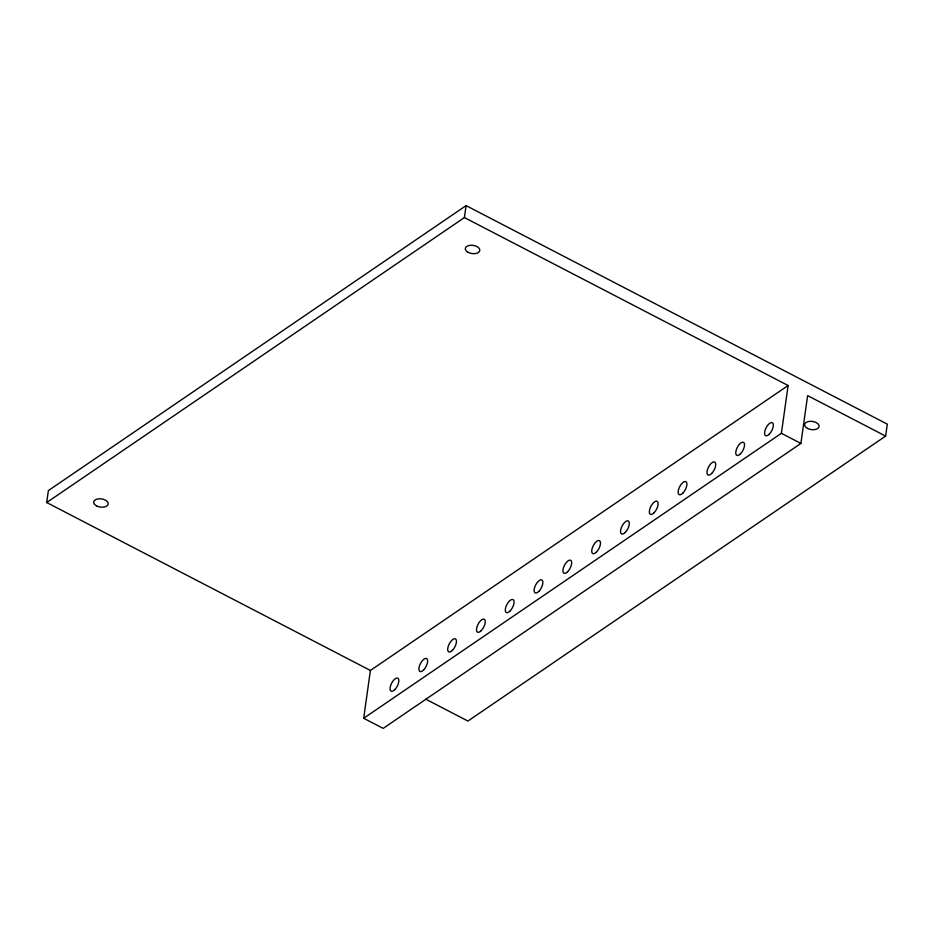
<?xml version="1.0" encoding="UTF-8"?>
<svg xmlns="http://www.w3.org/2000/svg" width="934" height="934" viewBox="0 0 934 934"><rect width="100%" height="100%" fill="white"/><g stroke="black" fill="none" stroke-linecap="round" stroke-linejoin="round"><path stroke-width="1.4" d="M46.7 502.527L464.408 217.564L788.121 385.508L370.401 670.46L46.7 502.527L48.381 490.572L466.089 205.62L887.3 424.141L885.619 436.096L467.911 721.048L425.706 699.157M885.619 436.096L807.618 395.619L800.905 443.428L383.185 728.38L363.688 718.269L370.401 670.46M464.408 217.564L466.089 205.62M363.688 718.269L781.396 433.306L788.121 385.508M781.396 433.306L800.905 443.428M96.622 505.936A7.32 4.145 8 0 0 108.169 504.15A7.32 4.145 8 0 0 98.047 498.884A7.32 4.145 8 0 0 96.622 505.936M468.249 252.425A7.32 4.145 8 0 0 479.796 250.627A7.32 4.145 8 0 0 469.662 245.373A7.32 4.145 8 0 0 468.249 252.425M807.548 428.461A7.32 4.145 8 0 0 819.095 426.663A7.32 4.145 8 0 0 808.972 421.409A7.32 4.145 8 0 0 807.548 428.461M394.767 689.677A7.32 3.187 -62.6 0 0 398.106 678.364A7.32 3.187 -62.6 0 0 390.494 685.976A7.32 3.187 -62.6 0 0 394.767 689.677M423.569 670.028A7.32 3.187 -62.6 0 0 426.908 658.715A7.32 3.187 -62.6 0 0 419.308 666.316A7.32 3.187 -62.6 0 0 423.569 670.028M452.383 650.379A7.32 3.187 -62.6 0 0 455.722 639.054A7.32 3.187 -62.6 0 0 448.11 646.667A7.32 3.187 -62.6 0 0 452.383 650.379M481.185 630.719A7.32 3.187 -62.6 0 0 484.524 619.405A7.32 3.187 -62.6 0 0 476.924 627.018A7.32 3.187 -62.6 0 0 481.185 630.719M509.999 611.069A7.32 3.187 -62.6 0 0 513.338 599.756A7.32 3.187 -62.6 0 0 505.726 607.369A7.32 3.187 -62.6 0 0 509.999 611.069M538.801 591.42A7.32 3.187 -62.6 0 0 542.14 580.096A7.32 3.187 -62.6 0 0 534.54 587.708A7.32 3.187 -62.6 0 0 538.801 591.42M567.603 571.771A7.32 3.187 -62.6 0 0 570.954 560.447A7.32 3.187 -62.6 0 0 563.342 568.059A7.32 3.187 -62.6 0 0 567.603 571.771M596.417 552.111A7.32 3.187 -62.6 0 0 599.756 540.798A7.32 3.187 -62.6 0 0 592.156 548.41A7.32 3.187 -62.6 0 0 596.417 552.111M625.22 532.462A7.32 3.187 -62.6 0 0 628.57 521.149A7.32 3.187 -62.6 0 0 620.958 528.749A7.32 3.187 -62.6 0 0 625.22 532.462M654.034 512.813A7.32 3.187 -62.6 0 0 657.373 501.488A7.32 3.187 -62.6 0 0 649.772 509.1A7.32 3.187 -62.6 0 0 654.034 512.813M682.836 493.152A7.32 3.187 -62.6 0 0 686.186 481.839A7.32 3.187 -62.6 0 0 678.574 489.451A7.32 3.187 -62.6 0 0 682.836 493.152M711.65 473.503A7.32 3.187 -62.6 0 0 714.989 462.19A7.32 3.187 -62.6 0 0 707.388 469.802A7.32 3.187 -62.6 0 0 711.65 473.503M740.452 453.854A7.32 3.187 -62.6 0 0 743.803 442.529A7.32 3.187 -62.6 0 0 736.19 450.141A7.32 3.187 -62.6 0 0 740.452 453.854M769.266 434.205A7.32 3.187 -62.6 0 0 772.605 422.88A7.32 3.187 -62.6 0 0 765.004 430.492A7.32 3.187 -62.6 0 0 769.266 434.205"/></g></svg>
